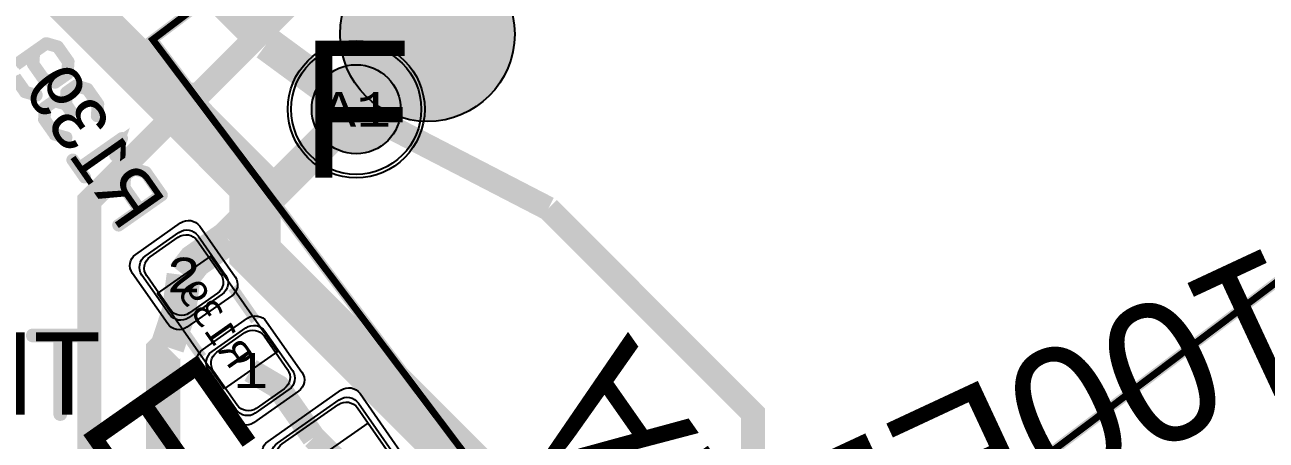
# Model space of a CAD drawing. Extents: x -98 to 119, y -207 to 98.
# Drawn here: x 42.19 to 60.31, y 36.79 to 42.85 of the extents above; entities that cross this region are included whole.
import ezdxf
from ezdxf.enums import TextEntityAlignment as Align

# ---------------------------------------------------------------- set-up
doc = ezdxf.new("R2010")
doc.units = 0
doc.header["$MEASUREMENT"] = 0
for name, color, linetype in [('ASSEMBLY_OUTLINES_BTM', 191, 'CONTINUOUS'), ('ASSEMBLY_PART_NUMBERS_BTM', 191, 'CONTINUOUS'), ('ASSEMBLY_PART_NUMBERS_TOP', 102, 'CONTINUOUS'), ('ASSEMBLY_REF_DES_BTM', 191, 'CONTINUOUS'), ('BOARD_OUTLINE', 10, 'CONTINUOUS'), ('DRILL_DRAWING', 21, 'CONTINUOUS'), ('GENERATED_SILKSCREEN_BTM', 255, 'CONTINUOUS'), ('MANUFACTURING_OUTLINES', 10, 'CONTINUOUS'), ('PART_HOLES_LAYER_BOTTOM', 30, 'CONTINUOUS'), ('PART_HOLES_LAYER_TOP', 30, 'CONTINUOUS'), ('PART_PADS_LAYER_BOTTOM', 230, 'CONTINUOUS'), ('PART_PADS_LAYER_TOP', 150, 'CONTINUOUS'), ('PART_PADS_SMD_BTM', 230, 'CONTINUOUS'), ('PIN_NUMBERS_BTM', 8, 'CONTINUOUS'), ('PIN_NUMBERS_TOP', 8, 'CONTINUOUS'), ('PLACEMENT_OUTLINES_BTM', 222, 'CONTINUOUS'), ('PLANE_DATA_LAYER_BOTTOM', 230, 'CONTINUOUS'), ('PLANE_SHAPES_LAYER_BOTTOM', 230, 'CONTINUOUS'), ('PLANE_SHAPES_LAYER_TOP', 150, 'CONTINUOUS'), ('ROUTE_BORDER', 151, 'CONTINUOUS'), ('SILKSCREEN_OUTLINES_BTM', 211, 'CONTINUOUS'), ('SILKSCREEN_REF_DES_BTM', 211, 'CONTINUOUS'), ('SOLDERMASK_PADS_BTM', 12, 'CONTINUOUS'), ('SOLDERMASK_PADS_TOP', 180, 'CONTINUOUS'), ('SOLDERPASTE_PADS_BTM', 12, 'CONTINUOUS'), ('TRACES_LAYER_BOTTOM', 230, 'CONTINUOUS'), ('TRACES_LAYER_TOP', 150, 'CONTINUOUS')]:
    doc.layers.add(name, color=color, linetype=linetype)
doc.styles.add('COURIER_NEW', font='COUR.TTF')
doc.styles.add('VERDANA', font='verdana.TTF')
doc.styles.add('VERIBEST_GERBER_0', font='txt')

msp = doc.modelspace()

# ---------------------------------------------------------------- hatches: boundary and pattern name
at = {"layer": 'ASSEMBLY_OUTLINES_BTM'}
h = msp.add_hatch(color=256, dxfattribs=at)
edge = h.paths.add_edge_path()
edge.add_arc((48.069411, 42.712801), 1.274755, 0, 360)
at = {"layer": 'PART_HOLES_LAYER_BOTTOM'}
h = msp.add_hatch(color=256, dxfattribs=at)
edge = h.paths.add_edge_path()
edge.add_arc((47.029898, 41.616438), 0.65, 0, 360)
at = {"layer": 'PART_HOLES_LAYER_TOP'}
h = msp.add_hatch(color=256, dxfattribs=at)
edge = h.paths.add_edge_path()
edge.add_arc((47.029898, 41.616438), 0.65, 0, 360)
at = {"layer": 'PLANE_DATA_LAYER_BOTTOM'}
h = msp.add_hatch(color=256, dxfattribs=at)
h.paths.add_polyline_path([(-96.5, 0, -1), (96.5, 0, -1)], flags=0)
h.paths.add_polyline_path([(92.251979, -7.43598, 0.726988162), (92.479659, -3.637852, -0.308609791), (92.431259, -3.566904, -0.009635255), (92.431316, -3.563968, 0.009635011), (92.5, -0.000006), (92.5, 0.000001, 0.053325255), (90.407665, 19.562826, -0.053326925), (90.405941, 19.578942), (90.405941, 19.578943, -0.238217909), (90.436919, 19.640273, 0.661755037), (89.584154, 23.221888, -0.295297583), (89.523137, 23.277841, 0.022401018), (87.08146, 31.194059, -0.086206302), (87.076996, 31.219756), (87.076996, 31.219757, -0.210183909), (87.101696, 31.275919, 0.679382507), (85.774921, 34.749845, -0.301864993), (85.705267, 34.797373, 0.047915829), (77.514669, 50.475005, -0.145307444), (77.502324, 50.516585, -0.123988701), (77.511414, 50.552678, 0.606608991), (75.516892, 53.486368, -0.274238992), (75.44586, 53.517962, 0.021523084), (70.565432, 59.806101, -0.177595235), (70.547363, 59.855368), (70.547363, 59.855369, -0.111833303), (70.5548, 59.888203, 0.661755452), (68.116894, 62.64715, -0.295297373), (68.036725, 62.667806, 0.05833458), (51.722715, 76.687749, -0.249337829), (51.689123, 76.750923), (51.689123, 76.750924, -0.060759886), (51.691357, 76.76924, 0.714966399), (48.509213, 78.818582, -0.314871124), (48.42205, 78.81342, 0.022806677), (41.042088, 82.896302, -0.285136953), (40.999698, 82.964591), (40.999698, 82.964596, -0.004247023), (40.999709, 82.965891, 0.647046608), (37.697353, 84.5176, -0.289754858), (37.616734, 84.505806, 0.052943541), (19.031563, 90.52099, -0.30833592), (18.972104, 90.582877, 0.696982245), (15.284156, 91.27756, -0.308339612), (15.206255, 91.241547, 0.022370691), (6.993138, 92.235275, -0.315204372), (6.925536, 92.290658, 0.715888063), (3.14462, 92.496703, -0.315205261), (3.0714, 92.448994, 0.063468058), (-20.215283, 90.264015, -0.320142253), (-20.296827, 90.298428, 0.72963938), (-23.995319, 89.386755, -0.320144031), (-24.051528, 89.318386, 0.018663537), (-30.645576, 87.275991, -0.309865735), (-30.72878, 87.298418, 0.701170836), (-34.249879, 85.978007, -0.002752694), (-34.249874, 85.977168, -0.30685575), (-34.29782, 85.9064, 0.04916641), (-50.410548, 77.556603, -0.32354836), (-50.499711, 77.561018, 0.739212756), (-53.660594, 75.408706, -0.075169868), (-53.657188, 75.386179), (-53.657188, 75.386178, -0.242479425), (-53.68916, 75.324127, 0.019967737), (-59.527063, 70.80098, -0.298487087), (-59.610009, 70.791065, 0.556724412), (-62.5, 69), (-62.5, 68.999999, 0.082708518), (-62.392031, 68.351756, -0.298487573), (-62.412702, 68.270818, 0.067186589), (-78.279974, 49.27977, -0.277817809), (-78.350169, 49.24438, 0.436350868), (-80.5, 47.25), (-80.5, 47.249999, 0.141466326), (-80.192238, 46.184011, -0.141465884), (-80.180512, 46.143397), (-80.180512, 46.143396, -0.131190735), (-80.190652, 46.105416, 0.019294819), (-83.506407, 39.786053, -0.312206796), (-83.581614, 39.742899, 0.439123468), (-85.75, 37.75, 0.204829615), (-85.131688, 36.303992, -0.204830708), (-85.10813, 36.248899), (-85.10813, 36.248898, -0.100919006), (-85.114214, 36.219062, 0.048097759), (-90.466303, 19.289839, -0.314870423), (-90.530154, 19.230281, 0.714965653), (-91.24073, 15.512631, -0.269378312), (-91.202277, 15.446437), (-91.202277, 15.446436, -0.041929831), (-91.203345, 15.433723, 0.018841331), (-92.106444, 8.523669, -0.32827121), (-92.166453, 8.456161, 0.354028014), (-93.75, 6.5), (-93.75, 6.499999, 0.314708299), (-92.438077, 4.622088, -0.31470689), (-92.388093, 4.55054), (-92.388093, 4.550537, -0.012285748), (-92.388185, 4.546794, 0.012294179), (-92.5, 0.00001), (-92.5, -0.000004, 0.052933393), (-90.438132, -19.421494, -0.329408644), (-90.475468, -19.504015, 0.27173254), (-91.5, -21.25, 0.401597711), (-89.586502, -23.248128, -0.329404507), (-89.516056, -23.305059, 0.021307354), (-87.207653, -30.839509, -0.322177334), (-87.232533, -30.924924, 0.230665932), (-88, -32.499999), (-88, -32.5, 0.431495031), (-85.882787, -34.496562, -0.3221788), (-85.807634, -34.544174, 0.048016175), (-77.643233, -50.277018, -0.303878783), (-77.644537, -50.3618, 0.152518996), (-78, -51.499999), (-78, -51.5, 0.481982915), (-75.552374, -53.449264, -0.303883418), (-75.473145, -53.479475, 0.021991255), (-70.483925, -59.90214, -0.318621499), (-70.47622, -59.989968, 0.725399056), (-67.952631, -62.834176, -0.318624212), (-67.866344, -62.852281, 0.062392529), (-50.265124, -77.650932, -0.254356234), (-50.230332, -77.714899), (-50.230332, -77.7149, -0.034453173), (-50.231054, -77.725364, 0.034451935), (-50.25, -78), (-50.25, -78.000001, 0.603308224), (-47.119729, -79.649997, -0.291362646), (-47.037917, -79.64725, 0.02294124), (-39.54278, -83.621879, -0.290012797), (-39.499155, -83.690765), (-39.499155, -83.690766, -0.007130353), (-39.499186, -83.692939, 0.007132964), (-39.5, -83.749994), (-39.5, -83.75, 0.658082965), (-36.126004, -85.203319, -0.297762979), (-36.043963, -85.188513, 0.049016344), (-18.771876, -90.575199, -0.301861306), (-18.712566, -90.635139, 0.679381768), (-15.056336, -91.31372, -0.301864385), (-14.979467, -91.279054, 0.021749122), (-6.993138, -92.235275, -0.315204372), (-6.925536, -92.290658, 0.715888063), (-3.14462, -92.496703, -0.315205261), (-3.0714, -92.448994, 0.06250827), (19.869968, -90.340657, -0.345566403), (19.954737, -90.381493, 0.794356815), (23.75, -89.500001), (23.75, -89.499973, 0.005086864), (23.749586, -89.459281, -0.345588489), (23.806159, -89.384097, 0.021469451), (31.383958, -87.013201, -0.314446926), (31.468175, -87.035889, 0.700130836), (35, -85.75), (35, -85.749988, 0.009099261), (34.998675, -85.677212, -0.009057228), (34.998625, -85.674452), (34.998625, -85.674439, -0.304472205), (35.045955, -85.60392, 0.047985464), (50.721249, -77.353765, -0.31444166), (50.808431, -77.356288, 0.616218308), (54, -75.75), (54, -75.749999, 0.067758174), (53.927211, -75.215343, -0.067753523), (53.924438, -75.194974), (53.924438, -75.194973, -0.241537288), (53.95619, -75.13308, 0.022365821), (60.452055, -70.01285, -0.313111549), (60.538488, -70.003709, 0.710095351), (63.344013, -67.475653, -0.099717589), (63.33807, -67.446151), (63.33807, -67.44615, -0.206928064), (63.362073, -67.390635, 0.058205552), (77.187807, -50.973449, -0.317486674), (77.269693, -50.94147, 0.722224143), (79.294241, -47.729048, -0.173873661), (79.276877, -47.680625, -0.136094565), (79.287761, -47.641379, 0.020523482), (82.926938, -40.980152, -0.353003204), (83.013777, -40.939997, 0.48811211), (85.5, -39), (85.5, -38.999999, 0.240073604), (84.675602, -37.381988, -0.240072951), (84.644192, -37.320342), (84.644192, -37.320341, -0.104105615), (84.650658, -37.289623, 0.050546739), (90.411157, -19.546683, -0.32146983), (90.476988, -19.487077, 0.38127918), (92.25, -17.5, 0.275143701), (91.203224, -15.741772, -0.275142487), (91.163342, -15.674784), (91.163342, -15.674783, -0.042554947), (91.164442, -15.661882, 0.022235783), (92.195155, -7.50356, -0.319196338)], flags=0)
at = {"layer": 'PLANE_SHAPES_LAYER_BOTTOM'}
h = msp.add_hatch(color=256, dxfattribs=at)
h.paths.add_polyline_path([(-96.5, 0, -1), (96.5, 0, -1)], flags=0)
h.paths.add_polyline_path([(-92.5, 0, -1), (92.5, 0, -1)], flags=0)
at = {"layer": 'PLANE_SHAPES_LAYER_TOP'}
h = msp.add_hatch(color=256, dxfattribs=at)
h.paths.add_polyline_path([(-96.31345, 0, -1), (96.81345, 0, -1)], flags=0)
h.paths.add_polyline_path([(-92.25, 0, -1), (92.75, 0, -1)], flags=0)

# ---------------------------------------------------------------- linework, layer by layer
at = {"layer": 'ASSEMBLY_OUTLINES_BTM', "const_width": 0.1}
msp.add_lwpolyline([(44.059581, 42.633696), (67.22001, 60.086331), (74.863061, 49.94366), (51.702632, 32.491025)], close=True, dxfattribs=at)
at = {"layer": 'ASSEMBLY_OUTLINES_BTM'}
for points in [[(45.10254, 37.534139), (44.12746, 38.926697), (44.905654, 39.471595), (45.880734, 38.079036)], [(47.203943, 37.036188), (48.437132, 35.275011), (47.290319, 34.472004), (46.05713, 36.233181)]]:
    msp.add_lwpolyline(points, close=True, dxfattribs=at)
msp.add_circle((48.069411, 42.712801), 1.274755, dxfattribs=at)
at = {"layer": 'BOARD_OUTLINE', "const_width": 0.1}
msp.add_lwpolyline([(-97.5, 0, -1), (97.5, 0, -1)], format="xyb", close=True, dxfattribs=at)
at = {"layer": 'GENERATED_SILKSCREEN_BTM', "const_width": 0.15}
msp.add_lwpolyline([(44.059581, 42.633696), (67.22001, 60.086331), (74.863061, 49.94366), (51.702632, 32.491025)], close=True, dxfattribs=at)
for points in [[(42.071587, 42.254322), (42.306787, 42.419122), (42.296387, 42.279122), (42.297187, 42.275122), (42.297187, 42.274322), (42.297987, 42.271922), (42.299587, 42.268722), (42.454787, 42.047922), (42.456387, 42.044722), (42.460387, 42.042322), (42.462787, 42.042322), (42.629187, 41.993522), (42.630787, 41.992722), (42.632387, 41.992722), (42.635587, 41.992722), (42.641187, 41.994322), (42.644387, 41.995922), (42.824387, 42.122322), (42.826787, 42.124722), (42.828387, 42.127122), (42.829187, 42.130322), (42.829987, 42.131922), (42.830787, 42.135122), (42.842787, 42.308722), (42.842787, 42.311122), (42.841987, 42.313522), (42.841987, 42.314322), (42.841987, 42.315122), (42.841987, 42.315922), (42.841187, 42.318322), (42.685987, 42.539122), (42.683587, 42.541522), (42.681987, 42.542322), (42.679587, 42.543922), (42.677187, 42.545522), (42.509987, 42.593522), (42.505187, 42.593522), (42.501987, 42.592722), (42.498787, 42.591922), (42.495587, 42.591122), (42.046787, 42.275922)], [(42.798787, 42.144722), (42.631587, 42.027922), (42.477987, 42.071122), (42.329187, 42.282322), (42.341187, 42.443122), (42.508387, 42.559922), (42.661987, 42.515922), (42.810787, 42.303922), (42.798787, 42.144722)], [(42.029987, 42.079922), (42.185187, 41.859122), (42.185987, 41.857522), (42.187587, 41.856722), (42.189987, 41.854322), (42.193187, 41.853522)], [(42.193187, 41.853522), (42.360387, 41.805522), (42.363587, 41.804722), (42.365987, 41.804722), (42.368387, 41.805522), (42.370787, 41.806322), (42.374787, 41.811122), (42.377187, 41.815922), (42.378787, 41.822322), (42.377987, 41.827922), (42.375587, 41.833522), (42.370787, 41.836722), (42.209187, 41.882322), (42.060387, 42.094322)], [(42.626787, 41.234322), (42.793987, 41.186322), (42.797187, 41.185522), (42.799587, 41.185522), (42.801987, 41.186322), (42.804387, 41.187922), (42.808387, 41.191922), (42.810787, 41.197522), (42.812387, 41.203122), (42.811587, 41.208722), (42.809187, 41.214322), (42.804387, 41.217522), (42.641987, 41.263122), (42.493987, 41.475122), (42.505187, 41.635122), (42.626787, 41.719922), (42.780387, 41.677522), (42.856387, 41.568722), (42.861187, 41.564722), (42.866787, 41.563122), (42.872387, 41.563922), (42.877987, 41.566322), (42.881987, 41.570322), (42.885187, 41.575922), (42.885187, 41.581522), (42.882787, 41.587122), (42.806787, 41.695922), (42.819587, 41.855122), (42.941987, 41.940722), (43.095587, 41.896722), (43.243587, 41.684722), (43.231587, 41.516722), (43.233187, 41.511122), (43.237187, 41.507122), (43.242787, 41.504722), (43.248387, 41.503922), (43.254787, 41.504722), (43.259587, 41.506322), (43.263587, 41.510322), (43.264387, 41.515922), (43.276387, 41.689522), (43.275587, 41.692722), (43.275587, 41.694322), (43.275587, 41.695922), (43.274787, 41.699122), (43.119587, 41.919922), (43.117187, 41.922322), (43.115587, 41.923122), (43.113187, 41.924722), (43.110787, 41.926322), (42.942787, 41.974322), (42.938787, 41.974322), (42.935587, 41.972722), (42.932387, 41.972722), (42.929187, 41.971922), (42.794787, 41.877522), (42.793187, 41.875122), (42.789187, 41.871122), (42.786787, 41.867922), (42.786787, 41.864722), (42.775587, 41.713522), (42.629187, 41.755122), (42.625987, 41.755122), (42.624387, 41.755122), (42.622787, 41.754322), (42.617187, 41.752722), (42.614787, 41.751122), (42.480387, 41.656722), (42.477187, 41.654322), (42.475587, 41.651122), (42.473187, 41.648722), (42.473187, 41.645522), (42.461187, 41.471922), (42.461187, 41.468722), (42.461187, 41.467122), (42.461187, 41.466322), (42.461987, 41.464722), (42.462787, 41.463122), (42.463587, 41.460722), (42.618787, 41.239922), (42.619587, 41.238322), (42.621187, 41.237522), (42.623587, 41.235122), (42.626787, 41.234322)], [(43.082787, 40.633522), (43.084387, 40.630322), (43.085187, 40.627922), (43.085187, 40.624722), (43.083587, 40.622322), (43.080387, 40.617522), (43.075587, 40.613522), (43.070787, 40.610322), (43.065187, 40.609522), (43.062787, 40.609522), (43.059587, 40.610322), (43.055587, 40.614322), (42.876387, 40.870322), (42.873987, 40.875922), (42.874787, 40.881522), (42.877187, 40.886322), (42.881987, 40.890322), (42.887587, 40.893522), (42.893187, 40.894322), (42.898787, 40.893522), (42.903587, 40.889522), (42.984387, 40.774322), (43.599587, 41.204722), (43.604387, 41.207122), (43.609187, 41.207922), (43.613187, 41.205522), (43.617187, 41.201522), (43.620387, 41.199122), (43.622787, 41.195122), (43.623587, 41.191922), (43.622787, 41.187922), (43.532387, 40.934322), (43.529187, 40.928722), (43.525187, 40.925522), (43.519587, 40.924722), (43.513987, 40.925522), (43.508387, 40.927922), (43.503587, 40.931922), (43.501987, 40.934322), (43.501187, 40.936722), (43.501987, 40.939922), (43.502787, 40.943122), (43.576387, 41.150322), (43.001987, 40.748722), (43.082787, 40.633522)], [(43.636387, 40.649522), (43.636387, 40.652722), (43.639587, 40.655922), (43.641987, 40.659922), (43.644387, 40.662322), (43.779587, 40.756722), (43.782787, 40.758322), (43.785987, 40.759122), (43.788387, 40.759922), (43.789187, 40.759922), (43.793187, 40.759122), (43.961187, 40.711122), (43.964387, 40.708722), (43.966787, 40.706322), (43.968387, 40.705522), (43.969987, 40.704722), (44.201187, 40.373522), (44.202787, 40.370322), (44.204387, 40.367122), (44.204387, 40.363922), (44.202787, 40.360722), (44.201987, 40.355122), (44.197987, 40.350322), (43.568387, 39.909522), (43.565987, 39.907922), (43.562787, 39.907122), (43.557187, 39.907922), (43.551587, 39.911122), (43.547587, 39.915122), (43.545187, 39.920722), (43.543587, 39.927122), (43.545187, 39.932722), (43.549187, 39.936722), (43.850787, 40.147922), (43.635587, 40.456722), (43.254787, 40.350322), (43.248387, 40.349522), (43.242787, 40.351922), (43.238787, 40.356722), (43.236387, 40.362322), (43.236387, 40.367122), (43.237187, 40.372722), (43.240387, 40.377522), (43.245987, 40.380722), (43.626787, 40.486322), (43.636387, 40.649522)], [(44.165187, 40.367922), (43.945187, 40.681522), (43.791587, 40.726322), (43.669987, 40.640722), (43.657987, 40.480722), (43.877187, 40.166322), (44.165187, 40.367922)], [(42.7336, 37.1636), (42.7324, 37.1552), (42.7264, 37.148), (42.718, 37.1444), (42.7096, 37.1432), (42.7024, 37.1444), (42.694, 37.148), (42.688, 37.1552), (42.6856, 37.1636), (42.6856, 38.2904), (42.3052, 38.2904), (42.2968, 38.2928), (42.2896, 38.2976), (42.286, 38.306), (42.2848, 38.3144), (42.286, 38.324), (42.2896, 38.3324), (42.2968, 38.3384), (42.3052, 38.3396), (43.1152, 38.3396), (43.1236, 38.3384), (43.1308, 38.3324), (43.1344, 38.324), (43.1356, 38.3144), (43.1344, 38.306), (43.1308, 38.2976), (43.1236, 38.2928), (43.1152, 38.2904), (42.7336, 38.2904), (42.7336, 37.1636)]]:
    msp.add_lwpolyline(points, dxfattribs=at)
for points in [[(45.560738, 38.536046, 0.000011853), (45.560725, 38.536047), (45.225654, 39.014579, 0.000012129), (45.225657, 39.014592), (45.560738, 38.536046)], [(44.777806, 37.997916, 0.000011499), (44.777802, 37.997904), (44.452189, 38.462927, 0.000011853), (44.452202, 38.462926), (44.777806, 37.997916)]]:
    msp.add_lwpolyline(points, format="xyb", dxfattribs=at)
at = {"layer": 'MANUFACTURING_OUTLINES'}
msp.add_circle((0, 0), 97.575405, dxfattribs=at)
at = {"layer": 'PART_HOLES_LAYER_BOTTOM'}
msp.add_circle((47.029898, 41.616438), 0.65, dxfattribs=at)
at = {"layer": 'PART_HOLES_LAYER_TOP'}
msp.add_circle((47.029898, 41.616438), 0.65, dxfattribs=at)
at = {"layer": 'PART_PADS_LAYER_BOTTOM'}
msp.add_circle((47.029898, 41.616438), 0.95, dxfattribs=at)
at = {"layer": 'PART_PADS_LAYER_TOP'}
msp.add_circle((47.029898, 41.616438), 0.95, dxfattribs=at)
at = {"layer": 'PART_PADS_SMD_BTM'}
for points in [[(44.582182, 38.573671, -0.414212722), (44.303637, 38.622787), (43.902133, 39.196193, -0.414212363), (43.951248, 39.474739), (44.44274, 39.818885, -0.414212722), (44.721285, 39.769769), (45.122789, 39.196363, -0.414212363), (45.073674, 38.917817)], [(45.557262, 37.181113, -0.414212722), (45.278717, 37.230229), (44.877213, 37.803635, -0.414212363), (44.926328, 38.082181), (45.41782, 38.426327, -0.414212722), (45.696365, 38.377211), (46.097869, 37.803805, -0.414212363), (46.048754, 37.525259)], [(47.577574, 36.589758, -0.414214402), (47.528459, 36.311212), (46.627392, 35.680278, -0.414212363), (46.348846, 35.729393), (45.832628, 36.46663, -0.414214402), (45.881743, 36.745176), (46.78281, 37.37611, -0.414212363), (47.061356, 37.326995)]]:
    msp.add_lwpolyline(points, format="xyb", close=True, dxfattribs=at)
at = {"layer": 'PLACEMENT_OUTLINES_BTM'}
for points in [[(44.059581, 42.633696), (67.22001, 60.086331), (74.863061, 49.94366), (51.702632, 32.491025)], [(45.10254, 37.534139), (44.12746, 38.926697), (44.905654, 39.471595), (45.880734, 38.079036)], [(47.203943, 37.036188), (48.437132, 35.275011), (47.290319, 34.472004), (46.05713, 36.233181)]]:
    msp.add_lwpolyline(points, close=True, dxfattribs=at)
at = {"layer": 'ROUTE_BORDER'}
msp.add_circle((0, 0), 96.5, dxfattribs=at)
at = {"layer": 'SILKSCREEN_OUTLINES_BTM'}
for points in [[(44.059581, 42.633696), (67.22001, 60.086331), (74.863061, 49.94366), (51.702632, 32.491025)], [(45.10254, 37.534139), (44.12746, 38.926697), (44.905654, 39.471595), (45.880734, 38.079036)], [(47.203943, 37.036188), (48.437132, 35.275011), (47.290319, 34.472004), (46.05713, 36.233181)]]:
    msp.add_lwpolyline(points, close=True, dxfattribs=at)
at = {"layer": 'SOLDERMASK_PADS_BTM'}
for points in [[(44.557625, 38.434399, -0.414214402), (44.279079, 38.483514), (43.76286, 39.220751, -0.414211523), (43.811975, 39.499296), (44.467297, 39.958157, -0.414214402), (44.745843, 39.909042), (45.262062, 39.171805, -0.414211523), (45.212947, 38.89326)], [(45.532705, 37.041841, -0.414214402), (45.254159, 37.090956), (44.73794, 37.828193, -0.414211523), (44.787055, 38.106738), (45.442377, 38.565599, -0.414214402), (45.720923, 38.516484), (46.237142, 37.779247, -0.414211523), (46.188027, 37.500702)], [(47.716847, 36.5652, -0.414213562), (47.667732, 36.286655), (46.602834, 35.541005, -0.414211523), (46.324289, 35.59012), (45.693355, 36.491188, -0.414213562), (45.74247, 36.769733), (46.807368, 37.515383, -0.414211523), (47.085913, 37.466268)]]:
    msp.add_lwpolyline(points, format="xyb", close=True, dxfattribs=at)
msp.add_circle((47.029898, 41.616438), 1, dxfattribs=at)
at = {"layer": 'SOLDERMASK_PADS_TOP'}
msp.add_circle((47.029898, 41.616438), 1, dxfattribs=at)
at = {"layer": 'SOLDERPASTE_PADS_BTM'}
for points in [[(44.594461, 38.643308, -0.414213562), (44.315916, 38.692423), (43.97177, 39.183914, -0.414214762), (44.020885, 39.46246), (44.430461, 39.749248, -0.414213562), (44.709006, 39.700133), (45.053152, 39.208642, -0.414214762), (45.004037, 38.930096)], [(45.569541, 37.25075, -0.414213562), (45.290996, 37.299865), (44.94685, 37.791356, -0.414214762), (44.995965, 38.069902), (45.405541, 38.35669, -0.414213562), (45.684086, 38.307575), (46.028232, 37.816084, -0.414214762), (45.979117, 37.537538)], [(47.507938, 36.602037, -0.414214762), (47.458823, 36.323491), (46.639671, 35.749915, -0.414214402), (46.361125, 35.79903), (45.902264, 36.454351, -0.414214762), (45.951379, 36.732897), (46.770531, 37.306473, -0.414214402), (47.049077, 37.257358)]]:
    msp.add_lwpolyline(points, format="xyb", close=True, dxfattribs=at)
at = {"layer": 'TRACES_LAYER_BOTTOM'}
for points, const_width in [([(48.95, 25.385), (47.85, 25.385), (45.615952, 27.619048), (45.615952, 29.414186), (43.133537, 31.896601), (43.133537, 40.280215), (44.68442, 41.831098), (44.735126, 41.831098), (52.488835, 49.584807), (52.488835, 54.128289), (44.154843, 62.462281), (34.968229, 62.462281), (25.649518, 71.780992), (22.609084, 71.780992), (21.859489, 72.530587), (18.213128, 72.530587), (11.141269, 65.458728), (11.141269, 61.926114)], 0.35), ([(47.029898, 41.616438), (45.148861, 39.735401)], 0.5), ([(49.834143, 40.16738), (47.029898, 41.616438)], 0.35), ([(58.727324, 21.813444), (55.598429, 21.813444), (52.821503, 24.59037), (52.821503, 37.18002), (49.834143, 40.16738)], 0.35), ([(44.512461, 39.196278), (44.672492, 39.401845), (45.148861, 39.735401)], 0.5), ([(44.512461, 39.196278), (44.443224, 38.667098), (44.270714, 38.145105)], 0.5), ([(44.270714, 38.145105), (44.211334, 38.085725), (44.211334, 34.688666), (46.1, 32.8), (46.1, 32.25)], 0.5), ([(45.487541, 37.80372), (45.888743, 37.567036), (46.408388, 36.824907)], 0.35), ([(46.705101, 36.528194), (46.408388, 36.824907)], 0.35)]:
    msp.add_lwpolyline(points, dxfattribs=dict(at, const_width=const_width))
at = {"layer": 'TRACES_LAYER_TOP'}
for points, const_width in [([(33.863843, 52.956874), (35.101908, 51.718809), (35.101908, 49.788443), (38.019351, 46.871), (39.192767, 46.871), (45.552764, 40.511003), (45.552764, 39.520064), (51.397602, 33.675226), (51.397602, 25.847602), (50.45, 24.9), (50.45, 24.15)], 0.75), ([(45.724382, 42.575618), (44.4, 43.9)], 0.5), ([(45.724382, 42.575618), (47.029898, 41.616438)], 0.5)]:
    msp.add_lwpolyline(points, dxfattribs=dict(at, const_width=const_width))

# ---------------------------------------------------------------- texts
at = {"layer": 'ASSEMBLY_PART_NUMBERS_BTM', "style": 'VERIBEST_GERBER_0', "text_generation_flag": 2}
for s, p in [('APT2012SRCPRV', (49.330646, 37.206883)), ('ERJ-3EKF6200V', (42.919354, 37.043116))]:
    msp.add_text(s, height=2.032, rotation=125, dxfattribs=at).set_placement(p, align=Align.TOP_LEFT)
at = {"layer": 'ASSEMBLY_PART_NUMBERS_TOP', "style": 'VERIBEST_GERBER_0'}
msp.add_text('CRM2512-FX-R100ELF', height=2.032, rotation=205, dxfattribs=at).set_placement((78.92655, 46.052022), align=Align.TOP_LEFT)
at = {"layer": 'ASSEMBLY_REF_DES_BTM', "style": 'VERDANA', "text_generation_flag": 2}
msp.add_text('R139', height=0.4, rotation=305, dxfattribs=at).set_placement((45.537967, 38.020831), align=Align.TOP_LEFT)
at = {"layer": 'DRILL_DRAWING', "style": 'VERIBEST_GERBER_0'}
msp.add_text('F', height=2, dxfattribs=at).set_placement((47.029898, 41.616438), align=Align.MIDDLE_CENTER)
at = {"layer": 'PIN_NUMBERS_BTM', "style": 'COURIER_NEW'}
for s, p in [('A1', (47.029898, 41.616438)), ('2', (44.512461, 39.196278)), ('1', (45.487541, 37.80372))]:
    msp.add_text(s, height=0.508, dxfattribs=at).set_placement(p, align=Align.MIDDLE_CENTER)
at = {"layer": 'PIN_NUMBERS_TOP', "style": 'COURIER_NEW'}
for s, p in [('A1', (47.029898, 41.616438)), ('2', (44.512461, 39.196278)), ('1', (45.487541, 37.80372))]:
    msp.add_text(s, height=0.508, dxfattribs=at).set_placement(p, align=Align.MIDDLE_CENTER)
at = {"layer": 'SILKSCREEN_REF_DES_BTM', "style": 'VERIBEST_GERBER_0', "text_generation_flag": 2}
msp.add_text('R139', height=0.8, rotation=305, dxfattribs=at).set_placement((44.27, 40.27), align=Align.TOP_LEFT)
msp.add_text('TP32', height=1.2, dxfattribs=at).set_placement((43.3, 38.36), align=Align.TOP_LEFT)

doc.saveas('drawing.dxf')
